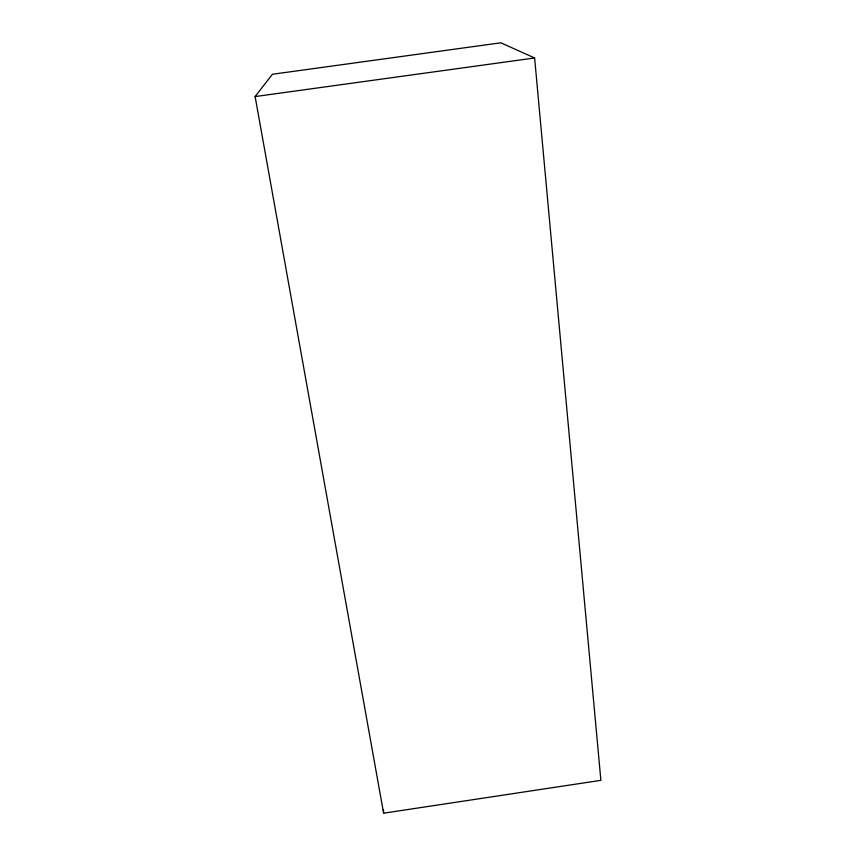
<?xml version="1.0" encoding="UTF-8"?>
<svg xmlns="http://www.w3.org/2000/svg" width="856" height="856" viewBox="0 0 856 856"><rect width="100%" height="100%" fill="white"/><g stroke="black" fill="none" stroke-linecap="round" stroke-linejoin="round"><path stroke-width="1.28" d="M255.12 96.568L272.411 74.258L500.867 42.8L534.625 57.973L600.88 780.34L383.616 813.2L255.12 96.568L534.625 57.973M383.467 809.583L383.616 813.2"/></g></svg>
